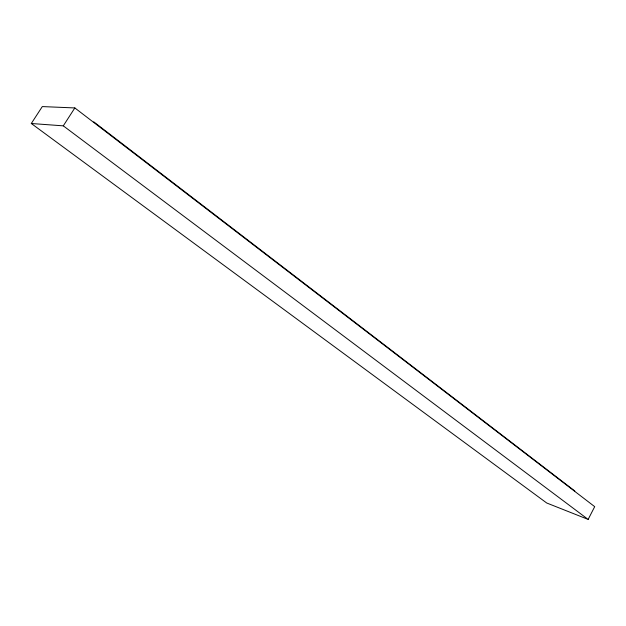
<?xml version="1.0" encoding="UTF-8"?>
<svg xmlns="http://www.w3.org/2000/svg" width="626" height="626" viewBox="0 0 626 626"><rect width="100%" height="100%" fill="white"/><g stroke="black" fill="none" stroke-linecap="round" stroke-linejoin="round"><path stroke-width="0.94" d="M588.143 519.416L594.7 506.661L74.838 107.938L42.302 106.584L31.3 123.502L546.709 502.991L588.143 519.416L63.296 125.849L31.3 123.502M63.296 125.849L74.838 107.938M93.767 121.851L574.824 490.995"/></g></svg>
